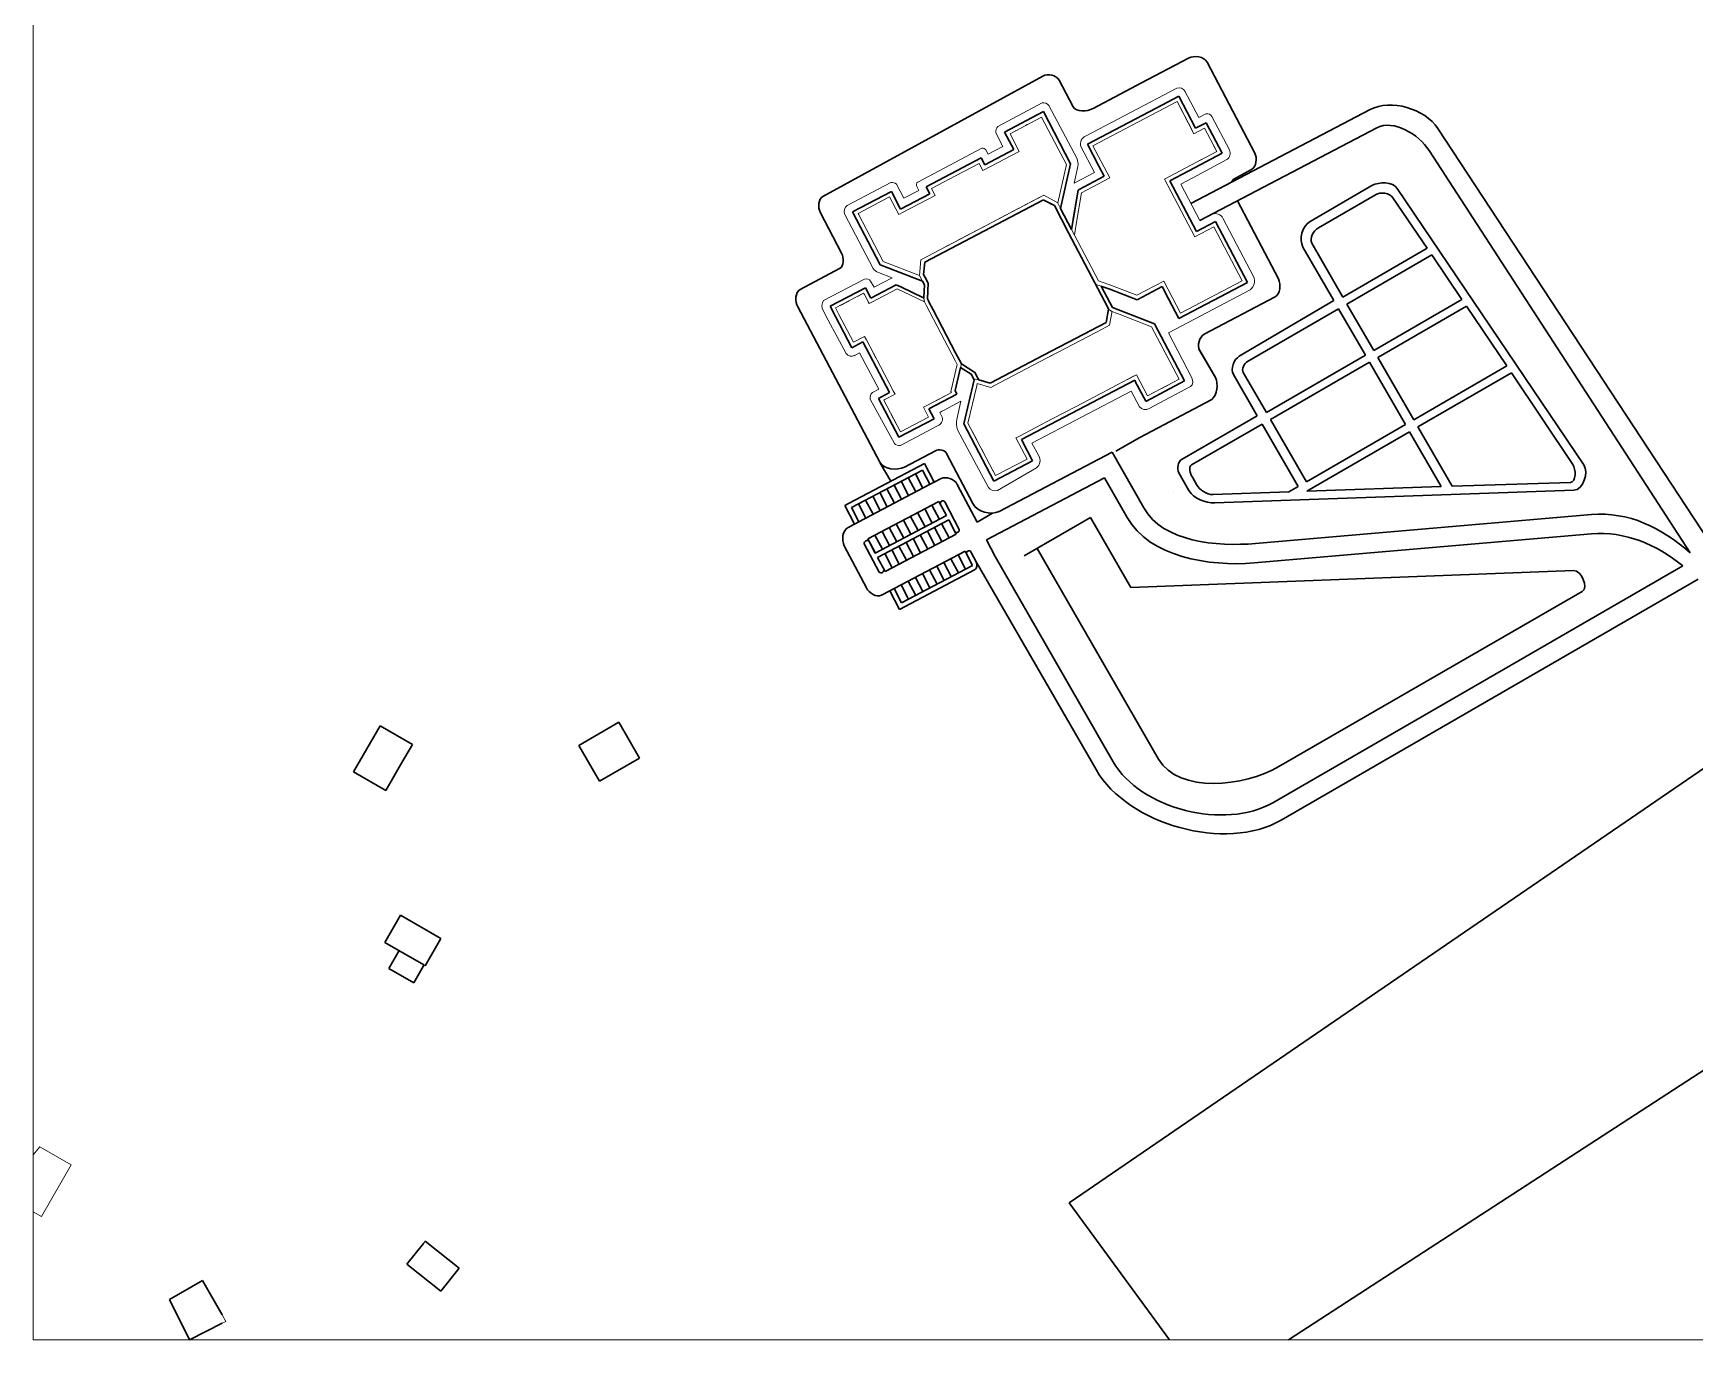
# Model space of a CAD drawing. Header units: millimetres. Extents: x -689206 to 4969298, y -1019800 to 703299.
# Drawn here: x 2692847 to 3209692, y -850652 to -444495 of the extents above; entities that cross this region are included whole.
import ezdxf

# ---------------------------------------------------------------- set-up
doc = ezdxf.new("R2010")
doc.units = ezdxf.units.MM
doc.linetypes.add('JIS_02_4.0', pattern=[5.5, 4, -1.5])
doc.linetypes.add('осеваяX2', pattern=[101.6, 63.5, -12.7, 12.7, -12.7])
for name, color, linetype, lineweight in [('несущие', 7, 'Continuous', 30), ('ПЕРЕГОРОДКИ', 252, 'Continuous', 9), ('РАЗМЕРЫ', 7, 'Continuous', 9), ('сваи', 7, 'JIS_02_4.0', 30), ('стены', 7, 'Continuous', 20)]:
    doc.layers.add(name, color=color, linetype=linetype, lineweight=lineweight)

msp = doc.modelspace()

# ---------------------------------------------------------------- linework, layer by layer
at = {"layer": 'несущие', "lineweight": 13}
for p, q in [((2968969.6, -514887.3), (3007223, -494823.7)), ((3000251.5, -498480.2), (3005974.9, -495478.3)), ((3005974.9, -495478.3), (3007223, -494823.7)), ((3007223, -494823.7), (3011576.2, -497206.4)), ((3018879.4, -494119.8), (3017388.7, -503210.4)), ((2988094.6, -504856.3), (2995532.9, -500955)), ((2996363, -500519.6), (2999421.3, -498915.6)), ((2980656.3, -508757.6), (2987275.4, -505286)), ((2976767.8, -510797), (2979826.2, -509193)), ((2951157.5, -525322.6), (2942419.4, -529905.6)), ((2970062.9, -528019.8), (2961594.1, -523943.5)), ((3017281.5, -560478.7), (3009832.3, -564385.6)), ((3009832.3, -564385.6), (2999667.2, -569717))]:
    msp.add_line(p, q, dxfattribs=at)
at = {"layer": 'несущие'}
for p, q in [((3017850.4, -493238.9), (3016325.6, -502537.7)), ((3017850.4, -493238.9), (3016365.3, -502295.3)), ((3018241.4, -493033.8), (3017850.4, -493238.9)), ((3007124.1, -496296.2), (2970236.8, -515643)), ((3007222.7, -496348), (3007124.1, -496296.2)), ((2961264.7, -522702.4), (2961257.9, -522699.2)), ((2962708.2, -523359.2), (2961264.7, -522702.4)), ((2969780.8, -526763.4), (2962708.2, -523359.2)), ((2969780.8, -526763.4), (2969910.1, -526825.6)), ((2969910.1, -526825.6), (2969916.7, -526662.5)), ((3000252.3, -570830.7), (3035473.1, -552357.9)), ((3000449, -571201), (3003691.6, -577383.2))]:
    msp.add_line(p, q, dxfattribs=at)
at = {"layer": 'несущие', "lineweight": 30}
for p, q in [((3007221.4, -496350.5), (3010511, -498074.1)), ((3027146.4, -529791.7), (3027371.1, -530220.2)), ((3027713.7, -528164.5), (3028529.7, -529718.9))]:
    msp.add_line(p, q, dxfattribs=at)
at = {"layer": 'несущие', "lineweight": 20}
for p, q in [((3034888.8, -551243.8), (3025522, -556146)), ((3003441.7, -571978.6), (3034414.7, -555733.7)), ((3024699.7, -556587.8), (3017281.4, -560478.6)), ((2998800.5, -570171.6), (2998538.3, -570309.1))]:
    msp.add_line(p, q, dxfattribs=at)
at = {"layer": 'ПЕРЕГОРОДКИ', "linetype": 'ByBlock', "lineweight": 30}
msp.add_line((3003691.6, -577383.2), (2991615.3, -583717), dxfattribs=at)
at = {"layer": 'ПЕРЕГОРОДКИ', "color": 0, "linetype": 'ByBlock', "lineweight": 30}
for p, q in [((3003696.2, -577419.4), (2991615.3, -583717)), ((3028515.7, -574674.4), (2993270, -593131.4))]:
    msp.add_line(p, q, dxfattribs=at)
at = {"layer": 'ПЕРЕГОРОДКИ', "linetype": 'ByBlock', "lineweight": 13}
msp.add_line((3001975.6, -576862.7), (2992145.1, -582018.6), dxfattribs=at)
at = {"layer": 'РАЗМЕРЫ', "lineweight": 5, "ltscale": 35}
for p, q in [((2692847.4, -334713.2), (2692847.4, -850652.4)), ((2996699.1, -475721.5), (2999574.9, -481204.6)), ((2988280.9, -487128.2), (2987135.2, -484943.7)), ((2959234.5, -495371.1), (2962110.3, -500854.3)), ((2962110.3, -500854.3), (2963224.4, -500269.9)), ((3012394.4, -498956.6), (3011436.3, -497129.8)), ((2969910.1, -526825.6), (2970062.9, -528019.8)), ((3048116.9, -536493.4), (3045946.1, -537632)), ((2947999.2, -540544.3), (2951471.2, -538723.3)), ((3036002.9, -550659.5), (3039440.2, -557213)), ((2969749.8, -560771.3), (2971347.9, -563818.3)), ((3071275.3, -603339.8), (3071275.9, -603341)), ((2814247.9, -734377), (2814381.8, -734145)), ((2814381.8, -734145), (2814783.6, -734377)), ((2694878.5, -790678.8), (2692847.4, -793215.6)), ((2704611.8, -796298.3), (2694878.5, -790678.8)), ((2695372.7, -812300.8), (2704611.8, -796298.3)), ((2692847.4, -810842.8), (2695372.7, -812300.8)), ((2814768.1, -820012.9), (2814236.2, -820683.7)), ((2752792.9, -844938.4), (2751592.2, -842858.8)), ((2751592.2, -845545.3), (2752792.9, -844938.4)), ((2692847.4, -850652.4), (3597096.5, -850652.4))]:
    msp.add_line(p, q, dxfattribs=at)
at = {"layer": 'РАЗМЕРЫ', "linetype": 'ByBlock', "lineweight": 9, "ltscale": 35}
for p, q in [((3005947.5, -469455.9), (3005945.2, -469451.4)), ((2998341.8, -474859.9), (2998344.1, -474864.3)), ((3001116.2, -473404.8), (3001118.5, -473409.2)), ((3003890.5, -471949.7), (3003892.8, -471954.1)), ((2992169.4, -485088.7), (2992169.4, -485088.8)), ((2992169.4, -485088.8), (2992169.4, -485088.7)), ((2994943.7, -483633.6), (2994943.7, -483633.7)), ((2994943.7, -483633.7), (2994943.7, -483633.6)), ((2958592.5, -517336.2), (2958592.2, -517336.8)), ((2961511.5, -518473.5), (2961511.3, -518474.1)), ((2964430.6, -519610.8), (2964430.4, -519611.4)), ((2967349.7, -520748.1), (2967349.4, -520748.7)), ((3025078.9, -523141), (3023356.9, -522566.6)), ((3026742.5, -535711.8), (3027594.5, -535265)), ((3044421.5, -540026.6), (3044390.1, -540043.1)), ((3047331.7, -545575.1), (3047300.2, -545591.6)), ((2986958.4, -552213.9), (2985380, -551912.9)), ((2992829.6, -552078), (2995604, -550622.9)), ((3036002.9, -550659.5), (3033228.6, -552114.6)), ((3034888.8, -551243.8), (3036002.9, -550659.5)), ((2990686.2, -554622.8), (2993413.9, -553192.2)), ((2991506.1, -554192.8), (2990686.2, -554622.8)), ((3022133.2, -557933.9), (3022131.1, -557930)), ((3025526.6, -556154.8), (3024700, -556588.4)), ((3024906.5, -556479.4), (3025526.6, -556154.8)), ((3024906.8, -556479.9), (3024906.5, -556479.4)), ((3024906.5, -556479.4), (3024906.8, -556479.9)), ((3028265.2, -556138.4), (3025490.8, -557593.5)), ((3030453.1, -553565.2), (3027678.8, -555020.3)), ((3033812.9, -553228.7), (3031038.5, -554683.8)), ((3038325.3, -557799.9), (3036870.2, -555025.6)), ((3043874.8, -554887.2), (3046649.1, -553432.1)), ((3044466.3, -556015), (3044464.2, -556010.9)), ((3013811.1, -562298.8), (3013809.1, -562294.8)), ((3016584.5, -560844.2), (3016584.5, -560844.2)), ((3016584.5, -560844.2), (3016584.5, -560844.2)), ((3019356.8, -559385.1), (3019358.8, -559389)), ((2983755.5, -568731.2), (2982527.2, -566389.3)), ((2986324.7, -570921.2), (2984869.6, -568146.9)), ((3002712.7, -568114.7), (3002714.7, -568118.6)), ((3005489.1, -566663.5), (3005487, -566659.6)), ((3011034.7, -563749.9), (3011036.8, -563753.8)), ((2989234.9, -576469.9), (2987779.8, -573695.6)), ((2999667.2, -569717), (2998800.9, -570172.4)), ((3001125, -572489.9), (3002580.1, -575264.3)), ((2989575.9, -579828.6), (2988120.8, -577054.2)), ((2992145.1, -582018.6), (2990690, -579244.2))]:
    msp.add_line(p, q, dxfattribs=at)
at = {"layer": 'РАЗМЕРЫ', "lineweight": 9, "ltscale": 150}
for p, q in [((3050648.9, -466818), (3050640.6, -466822.3)), ((3052104, -469592.3), (3052095.7, -469596.7)), ((3053553.3, -472369.7), (3053550.8, -472371)), ((3053902.7, -475750.6), (3057201.4, -474020.5)), ((3060111.6, -479569.2), (3061002, -481266.9)), ((3023331.8, -481145.4), (3023329.3, -481146.7)), ((3024786.9, -483919.7), (3024784.4, -483921.1)), ((3025125.5, -487279.7), (3025119.6, -487282.8)), ((3047714.6, -489656.5), (3046401.1, -490345.5)), ((3053676.6, -504217.2), (3054673.4, -506117.7)), ((3016177.1, -508878.4), (3016177.5, -508878.2)), ((3017632.2, -511652.8), (3017632.6, -511652.5)), ((3019087.3, -514427.1), (3019087.7, -514426.8)), ((3021657, -516616.8), (3021657.8, -516616.4)), ((3021997.7, -519975.7), (3021997.9, -519975.5)), ((3023112.1, -519391.2), (3023112.3, -519391.1)), ((3026679.8, -522325.2), (3026679.5, -522325.9)), ((3029618.5, -523407.1), (3029610.7, -523427.3)), ((3032539, -524540.8), (3032531.1, -524561.2)), ((3035459.4, -525674.5), (3035451.5, -525695))]:
    msp.add_line(p, q, dxfattribs=at)
at = {"layer": 'РАЗМЕРЫ', "lineweight": 30, "ltscale": 35}
for p, q in [((3052939.8, -497434.4), (3108680, -468199.5)), ((3055724.4, -502743.5), (3110748.8, -473884.1)), ((3251656.3, -659616.7), (3129762.9, -474075.9)), ((3208299.6, -606059.4), (3127049.5, -480900.5)), ((3109281, -491874.9), (3090042.2, -502982.4)), ((3110378.6, -494705.3), (3092616, -504960.5)), ((3126488.1, -511352.2), (3115815.1, -495611.3)), ((3175177.6, -578657.3), (3117159.3, -492796.8)), ((3087824.7, -510985.9), (3097399.1, -527569.3)), ((3090589.8, -509775.2), (3100247.2, -526502.3)), ((3100247.2, -526502.3), (3126488.1, -511352.2)), ((3101497.2, -528667.4), (3127894.8, -513426.8)), ((3137259.1, -527237.6), (3127894.8, -513426.8)), ((2930678.6, -529589.4), (2956151.8, -577829.7)), ((3097399.1, -527569.3), (3068009.6, -544904.2)), ((3098899.1, -530167.4), (3070546.8, -546536.7)), ((3098899.1, -530167.4), (3107220.5, -544580.4)), ((3101497.2, -528667.4), (3109818.6, -543080.4)), ((3109818.6, -543080.4), (3137259.1, -527237.6)), ((3111068.6, -545245.4), (3138665.7, -529312.2)), ((3151267.8, -547898.2), (3138665.7, -529312.2)), ((3060559.6, -551511.8), (3055694.4, -543085)), ((3076421.6, -562362.1), (3107220.5, -544580.4)), ((3077671.6, -564527.2), (3108470.5, -546745.4)), ((3108470.5, -546745.4), (3119669, -566141.8)), ((3111068.6, -545245.4), (3122267, -564641.8)), ((3066157.1, -550540.3), (3073592.2, -563418.3)), ((3069253.3, -549946.2), (3076421.6, -562362.1)), ((3151267.8, -547898.2), (3122267, -564641.8)), ((3152729.7, -550054.2), (3123566.1, -566891.8)), ((3171733.3, -578513.9), (3152729.7, -550054.2)), ((3037077, -570167.7), (3059441.3, -558395.3)), ((3073592.2, -563418.3), (3050201.9, -576922.7)), ((3075092.2, -566016.4), (3053178.7, -578668.2)), ((3075092.2, -566016.4), (3086290.7, -585412.8)), ((3077671.6, -564527.2), (3088870.1, -583923.5)), ((3119669, -566141.8), (3088870.1, -583923.5)), ((3120968, -568391.8), (3088983.3, -586858.2)), ((3120968, -568391.8), (3130782.3, -585390.6)), ((3123566.1, -566891.8), (3134177.6, -585271.4)), ((3037077, -570167.7), (3029640, -574461.5)), ((2970091.5, -578262), (2946642.6, -590607.1)), ((2956317.3, -578105.8), (2959597.3, -583786.9)), ((2963828, -579337.4), (2973479.2, -574275.5)), ((2973119.5, -584013.6), (2970091.5, -578262)), ((3028515.7, -574674.4), (3038310, -592061)), ((2947341.4, -591934.4), (2969463, -580288.1)), ((2949670.7, -596358.7), (2973633.4, -583743)), ((2965155.8, -588206.3), (2962826.5, -583782)), ((2965155.8, -588206.3), (2962826.5, -583782)), ((2967367.9, -587041.6), (2965038.6, -582617.3)), ((2969580.1, -585877), (2967250.8, -581452.7)), ((2969580.1, -585877), (2967250.8, -581452.7)), ((2971792.2, -584712.4), (2969463, -580288.1)), ((2973119.5, -584013.6), (2975106.5, -582967.5)), ((2989376.1, -602012.2), (3026132.2, -582661.2)), ((3026132.2, -582661.2), (3033113.9, -595061)), ((3049165.2, -581110.6), (3052343.7, -586615.9)), ((3053434.2, -582504.7), (3054726.4, -584742.9)), ((2956307.2, -592864.8), (2953977.9, -588440.5)), ((2958519.3, -591700.2), (2956190, -587275.9)), ((2960731.5, -590535.5), (2958402.2, -586111.2)), ((2960731.5, -590535.5), (2958402.2, -586111.2)), ((2962943.6, -589370.9), (2960614.3, -584946.6)), ((2980300.9, -584774.7), (2986444.6, -596444.1)), ((3059835.1, -587881.6), (3083450.7, -587052.4)), ((3060415.1, -590512), (3172113.8, -586590.2)), ((3086290.7, -585412.8), (3083450.7, -587052.4)), ((3088983.3, -586858.2), (3130782.3, -585390.6)), ((3134177.6, -585271.4), (3170991.6, -584111.1)), ((2945315.3, -591305.9), (2946642.6, -590607.1)), ((2948343.4, -597057.5), (2945315.3, -591305.9)), ((2949670.9, -596359.2), (2947341.4, -591934.4)), ((2949670.7, -596358.7), (2947341.4, -591934.4)), ((2951882.9, -595194.1), (2949553.6, -590769.8)), ((2954095, -594029.5), (2951765.7, -589605.2)), ((2952465.6, -601667.5), (2974587.4, -590021.5)), ((2952465.9, -601667.9), (2974587.4, -590021.5)), ((2970280, -597939.3), (2967950.7, -593515)), ((2970280, -597939.3), (2967950.7, -593515)), ((2972492.1, -596774.7), (2970162.8, -592350.4)), ((2974704.3, -595610), (2972375, -591185.7)), ((2976916.4, -594445.4), (2974587.1, -590021.1)), ((2980897.7, -598787.7), (2976377.3, -590201.5)), ((2986443.9, -596444.5), (2991284.4, -593649.9)), ((3073083.9, -603117.3), (3177525.6, -594150.1)), ((2946303.3, -598131.6), (2948343.4, -597057.5)), ((2949670.7, -596358.7), (2948343.4, -597057.5)), ((2954794.9, -606091.8), (2976916.4, -594445.4)), ((2955493.7, -607419.1), (2977615.2, -595772.7)), ((2955493.7, -607419.1), (2977615.2, -595772.7)), ((2959219.2, -603762.5), (2956889.9, -599338.2)), ((2961431.3, -602597.9), (2959102.1, -598173.6)), ((2963643.5, -601433.2), (2961314.2, -597008.9)), ((2965855.6, -600268.6), (2963526.4, -595844.3)), ((2965855.6, -600268.6), (2963526.4, -595844.3)), ((2968067.8, -599103.9), (2965738.5, -594679.6)), ((2973308, -603690.9), (2970978.7, -599266.6)), ((2973308, -603690.9), (2970978.7, -599266.6)), ((2975520.2, -602526.3), (2973190.9, -598102)), ((2977732.3, -601361.6), (2975403, -596937.3)), ((2977732.3, -601361.6), (2975403, -596937.3)), ((2979944.5, -600197), (2977615.2, -595772.7)), ((3021687.2, -595063.1), (3001085.6, -606957.4)), ((3034228.5, -616785.3), (3021687.2, -595063.1)), ((2952034.3, -616947.6), (2945121.8, -603817.8)), ((2956000.4, -612055.8), (2951358.4, -603238.6)), ((2952465.8, -601667.9), (2952465.6, -601667.5)), ((2954795.1, -606092.2), (2952465.6, -601667.5)), ((2954794.9, -606091.8), (2952465.6, -601667.5)), ((2952465.6, -601667.5), (2953929.9, -604448.8)), ((2957007, -604927.1), (2954677.8, -600502.8)), ((2957822.9, -611843.4), (2979944.5, -600197)), ((2964459.4, -608349.5), (2962130.1, -603925.2)), ((2966671.5, -607184.8), (2964342.3, -602760.5)), ((2968883.7, -606020.2), (2966554.4, -601595.9)), ((2968883.7, -606020.2), (2966554.4, -601595.9)), ((2971095.8, -604855.6), (2968766.6, -600431.2)), ((2989376.1, -602012.2), (2992099.6, -607185.4)), ((3005108.5, -604634.8), (3042929.6, -670142.8)), ((3072596.3, -609159.2), (3177525.6, -600150.1)), ((2957822.9, -611843.4), (2955493.7, -607419.1)), ((2955493.7, -607419.1), (2957822.9, -611843.4)), ((2960035.1, -610678.7), (2957705.8, -606254.4)), ((2962247.2, -609514.1), (2959918, -605089.8)), ((2960618.1, -617152.5), (2982739.6, -605506.2)), ((2960618.1, -617152.5), (2982739.6, -605506.2)), ((2978432.4, -613424.4), (2976103.1, -609000.1)), ((2978432.4, -613424.4), (2976103.1, -609000.1)), ((2980644.6, -612259.7), (2978315.3, -607835.4)), ((2982856.7, -611095.1), (2980527.4, -606670.8)), ((2982856.7, -611095.1), (2980527.4, -606670.8)), ((2985068.9, -609930.5), (2982739.6, -605506.2)), ((2986172.8, -608807.3), (2984629.6, -605876.2)), ((2986172.8, -608807.3), (3023477.1, -673420.4)), ((2992099.6, -607185.4), (3028758.7, -670944.4)), ((2985659.8, -611314.5), (2962318.8, -623602.9)), ((2962947.3, -621576.8), (2985068.9, -609930.5)), ((2967371.7, -619247.6), (2965042.4, -614823.3)), ((2969583.8, -618082.9), (2967254.5, -613658.6)), ((2971796, -616918.3), (2969466.7, -612494)), ((2974008.1, -615753.7), (2971678.8, -611329.3)), ((2974008.1, -615753.7), (2971678.8, -611329.3)), ((2976220.3, -614589), (2973891, -610164.7)), ((3172001.3, -611484.2), (3034228.5, -616785.3)), ((3078421.8, -683694.7), (3205935.4, -610074.6)), ((3081079.4, -689088.5), (3210697, -614253.7)), ((2959290.8, -617851.3), (2956732.6, -619198.2)), ((2960618.1, -617152.5), (2959290.8, -617851.3)), ((2959290.8, -617851.3), (2962318.8, -623602.9)), ((2962947.6, -621577.3), (2960618.1, -617152.5)), ((2962947.3, -621576.8), (2960618.1, -617152.5)), ((2965159.5, -620412.2), (2962830.2, -615987.9)), ((3080349.5, -672482.4), (3174685.7, -618017.3)), ((2792510.2, -674059.1), (2800767.6, -659756.9)), ((2800767.6, -659756.9), (2810812.5, -665556.4)), ((2875048, -658665.9), (2862535, -665890.3)), ((2881413.2, -669857.6), (2875048, -658665.9)), ((2810812.5, -665556.4), (2807130.2, -671934.2)), ((2862535, -665890.3), (2868972.4, -677040.3)), ((2868972.4, -677040.3), (2881413.2, -669857.6)), ((2802555.1, -679858.6), (2792510.2, -674059.1)), ((2807130.2, -671934.2), (2802555.1, -679858.6)), ((3015125.2, -808046.9), (3213000.2, -672675.4)), ((2802246, -727138.4), (2807115.2, -718704.7)), ((2807115.2, -718704.7), (2819652.8, -725943.3)), ((2814381.8, -734145), (2802246, -727138.4)), ((2819652.8, -725943.3), (2814783.6, -734377)), ((2806638.5, -729674.4), (2803452.5, -735192.8)), ((2803452.5, -735192.8), (2811195.8, -739663.4)), ((2811195.8, -739663.4), (2814247.9, -734377)), ((3257452.8, -737652.6), (3083315.6, -850652.4)), ((3015125.2, -808046.9), (3046334.1, -850652.4)), ((2814236.2, -820683.7), (2809064.7, -827205.2)), ((2825300.3, -828364.8), (2814768.1, -820012.9)), ((2809064.7, -827205.2), (2819596.9, -835557.1)), ((2819596.9, -835557.1), (2825300.3, -828364.8)), ((2745468.8, -832252.6), (2735188.1, -838188.2)), ((2751592.2, -842858.8), (2745468.8, -832252.6)), ((2735188.1, -838188.2), (2741488.4, -850652.4)), ((2741488.4, -850652.4), (2751592.2, -845545.3))]:
    msp.add_line(p, q, dxfattribs=at)
at = {"layer": 'РАЗМЕРЫ', "linetype": 'ByBlock', "lineweight": 20}
for p, q in [((2949404, -500527), (2959234.5, -495371.1)), ((3016846.9, -506514), (3016730.5, -507223.8)), ((3024253, -521480), (3024197.8, -521461.2)), ((3028331.8, -531426.2), (3028407.3, -531033.4)), ((2974354.9, -533489.8), (2977792.2, -540043.4))]:
    msp.add_line(p, q, dxfattribs=at)
at = {"layer": 'РАЗМЕРЫ', "linetype": 'ByBlock', "lineweight": 20, "ltscale": 35}
msp.add_line((2973404.3, -494930.7), (2972258.6, -492746.2), dxfattribs=at)
at = {"layer": 'РАЗМЕРЫ', "linetype": 'ByBlock', "lineweight": 30}
for p, q in [((3014927, -506493.8), (3010510.9, -498074)), ((3015836.6, -505519.5), (3012394.4, -498956.6)), ((3016325.6, -502537.7), (3015836.6, -505519.5)), ((3027713.7, -528164.5), (3025078.9, -523141)), ((3025570.5, -523305), (3025078.9, -523141)), ((3027765.9, -524037.3), (3025570.5, -523305)), ((2972749.5, -530433.5), (2971566.2, -528177.4)), ((2979774.3, -543822.6), (2972749.5, -530433.5)), ((3026572, -534380.7), (3027371.1, -530220.2)), ((3019604, -538035.3), (3026572, -534380.7)), ((3007152.2, -544566.1), (3019604, -538035.3)), ((2981588.4, -547286.1), (2979774.3, -543822.6)), ((2990559.3, -553268.8), (3007152.2, -544566.1)), ((2986958.4, -552213.9), (2990559.3, -553268.8))]:
    msp.add_line(p, q, dxfattribs=at)
at = {"layer": 'РАЗМЕРЫ', "linetype": 'ByBlock', "lineweight": 5, "ltscale": 35}
for p, q in [((3012858.6, -499841.5), (3012858.5, -499841.5)), ((3014313.7, -502615.8), (3012858.6, -499841.5)), ((3014927, -506493.8), (3015621.7, -507818.3)), ((3015621.7, -507818.3), (3014927, -506493.8)), ((3014927, -506493.8), (3015621.7, -507818.3)), ((2971458.4, -513582), (2971458.4, -513581.9)), ((2974232.7, -512126.9), (2974232.7, -512126.8)), ((2974232.7, -512126.9), (2974232.7, -512126.8)), ((2968514.9, -519853), (2969467.2, -521573.1)), ((3027371.1, -530220.2), (3028407.3, -531033.4)), ((3042935.1, -537269), (3044421.5, -540026.6)), ((3043276, -540627.5), (3044731.1, -543401.8))]:
    msp.add_line(p, q, dxfattribs=at)
at = {"layer": 'РАЗМЕРЫ', "lineweight": 20, "ltscale": 150}
msp.add_line((3015836.6, -505519.5), (3016730.5, -507223.8), dxfattribs=at)
at = {"layer": 'РАЗМЕРЫ', "linetype": 'ByBlock', "lineweight": 13}
for p, q in [((3017388.7, -503210.4), (3016846.9, -506514)), ((3024197.8, -521461.2), (3016730.5, -507223.8)), ((3027460.8, -522598.3), (3024253, -521480)), ((2970603.7, -529050.7), (2979746.7, -546483.2)), ((3027594.5, -535265), (3028331.8, -531426.2)), ((3030078.2, -531646.6), (3028407.3, -531033.4)), ((3009086.1, -544972.3), (3023553.1, -537384.6)), ((3023553.1, -537384.6), (3026742.5, -535711.8)), ((3010060, -544461.5), (2993413.9, -553192.2)), ((2986517.7, -553371.3), (2990686.2, -554622.8))]:
    msp.add_line(p, q, dxfattribs=at)
at = {"layer": 'РАЗМЕРЫ', "linetype": 'ByBlock', "lineweight": 13, "ltscale": 35}
for p, q in [((2948913, -525079.3), (2946138.6, -526534.4)), ((2951157.5, -525322.6), (2949497.3, -526193.4)), ((2951386.7, -525759.6), (2951157.5, -525322.6)), ((2952841.8, -528533.9), (2951386.7, -525759.6)), ((2962139, -523085.2), (2962133.1, -523097.5)), ((2946723, -527648.5), (2943948.6, -529103.6)), ((2953955.9, -527949.6), (2952841.8, -528533.9)), ((2970603.7, -529050.7), (2970062.9, -528019.8)), ((2971717.8, -528466.4), (2972001.6, -529007.5)), ((2973585.6, -532027), (2973586.1, -532026.8)), ((2973585.6, -532027), (2973586.1, -532026.8)), ((2975041.1, -534801.2), (2975041.2, -534801.1)), ((2975041.1, -534801.2), (2975041.2, -534801.1)), ((2950941.4, -540421.7), (2952396.5, -543196.1)), ((2952055.5, -539837.4), (2951471.2, -538723.3)), ((2953510.6, -542611.7), (2954965.7, -545386.1)), ((2979746.7, -546483.2), (2980271.8, -547484.4)), ((2980860.8, -545898.9), (2980861.6, -545898.5)), ((2981320.9, -548406.1), (2981588.4, -547286.1)), ((2960938, -556710.2), (2957721.7, -558397.1)), ((2960327.8, -555609.7), (2960938, -556710.2)), ((2973638.3, -558731.9), (2976412.6, -557276.8)), ((2978268, -555875.3), (2978372, -555439.8)), ((2978444.2, -556211.2), (2978268, -555875.3)), ((2957196.9, -560789.3), (2958652, -563563.7)), ((2957721.7, -558397.1), (2957440.2, -558544.8)), ((2957440.2, -558544.8), (2958311, -560205)), ((2959766.1, -562979.3), (2961221.2, -565753.7)), ((2970863.9, -560187), (2969749.8, -560771.3)), ((2971448.3, -561301.1), (2974222.6, -559846)), ((2974820.6, -562353), (2975472.6, -562011)), ((2962080.1, -570099.8), (2964854.4, -568644.7))]:
    msp.add_line(p, q, dxfattribs=at)
at = {"layer": 'РАЗМЕРЫ', "lineweight": 13}
msp.add_line((3027460.8, -522598.3), (3027670.8, -522671.8), dxfattribs=at)
at = {"layer": 'РАЗМЕРЫ', "lineweight": 30}
for p in [(3027765.9, -524037.3), (3043989.2, -523245.4)]:
    msp.add_line(p, (3036221, -527319.7), dxfattribs=at)
at = {"layer": 'РАЗМЕРЫ', "lineweight": 20, "ltscale": 35}
for p, q in [((2980120, -564567.1), (2981436.4, -558883.1)), ((3005678.6, -575853.1), (3003441.7, -571978.6)), ((3004946.2, -579584.4), (2992807.6, -586592.6))]:
    msp.add_line(p, q, dxfattribs=at)
at = {"layer": 'РАЗМЕРЫ', "lineweight": 5, "ltscale": 35}
for centre, radius, start, end in [((3049202.2, -463677.3), 2230, 29.666513, 105.208614), ((3007091.5, -468262.4), 2137.6, 38.606359, 101.556442), ((3058051.1, -471025.5), 1530.3, 23.883005, 106.311784), ((2994458, -475048), 2209.8, 133.99944, 189.863357), ((2988204.7, -481414.6), 1173.4, 32.241153, 101.585098), ((3021334.1, -478886.6), 2705.2, 115.108543, 196.459179), ((3012515.5, -485303.4), 5322.3, 352.875422, 22.290556), ((3062715.2, -481747.4), 2468.4, 304.292342, 24.089159), ((2960048.8, -492687.2), 1802.6, 44.59278, 104.126371), ((2968574.5, -491591.4), 1032.2, 125.673249, 208.981462), ((2947368.2, -499882.9), 2254.7, 125.2569, 205.00255), ((3060538.9, -503219.1), 2672.5, 26.565888, 111.595362), ((2951918.1, -522690.8), 1819.5, 38.770467, 105.49412), ((2956897.1, -515738), 3345.6, 213.77009, 249.872757), ((3069508.6, -521552.6), 3244.5, 305.05176, 26.632906), ((2940956.3, -529236.4), 2777.6, 144.270857, 210.930939), ((2947348.5, -542943.2), 1988.1, 213.080887, 302.586017), ((2955199, -557751.5), 2059, 129.872736, 193.590593), ((2973388, -564362.5), 2275.9, 288.369361, 13.049331), ((2986862.6, -565597.6), 6820.8, 171.309934, 198.382246), ((2962191.4, -570845.4), 1856.6, 217.660923, 282.283501), ((3003044.9, -577273.7), 2992.4, 309.446816, 28.34211), ((2992001.4, -584173.6), 2549.9, 216.830268, 288.432945), ((3009391.7, -520613.6), 76568.1, 299.999997, 300.000001)]:
    msp.add_arc(centre, radius, start, end, dxfattribs=at)
at = {"layer": 'РАЗМЕРЫ', "lineweight": 30, "ltscale": 35}
for centre, radius, start, end in [((2975749.1, -590618.2), 753.8, 33.556225, 201.974935), ((2980138.1, -598954.9), 777.8, 223.119228, 12.411933), ((2952254.7, -603104), 906.4, 46.986543, 188.543534), ((2952254.7, -603104), 906.4, 8.543534, 8.544618), ((2983911.3, -606124.7), 760, 19.083876, 217.690574), ((2956547.6, -611258.1), 967.4, 235.550994, 359.981275), ((2956547.6, -611258.1), 967.4, 55.549885, 55.550948)]:
    msp.add_arc(centre, radius, start, end, dxfattribs=at)
at = {"layer": 'РАЗМЕРЫ', "lineweight": 30}
for points in [[(3052184.8, -452262.6), (3053931.6, -451339.5), (3057073, -451706.4), (3057990.7, -453456.1)], [(3011990.4, -459090.9), (3011179.6, -457545.1), (3008450, -456948.8), (3006918.6, -457786.6)], [(3129762.9, -474075.9), (3125790.5, -467956.7), (3115140.8, -464810.9), (3108680, -468199.5)], [(3016306.6, -467320.3), (3017270.2, -469157.6), (3020667.5, -468850.8), (3022504.9, -467887.2)], [(3110748.8, -473884.1), (3115987.5, -471136.4), (3123828.5, -475938.7), (3127049.5, -480900.5)], [(3072825.5, -481740.7), (3073629.7, -483273.9), (3073338.6, -486005.9), (3071819.4, -486836.4)], [(3066356, -489823), (3065990.9, -490022.6), (3065759.5, -490363.9), (3065631.6, -490777.7)], [(3117159.3, -492796.8), (3115679, -490606.1), (3111570.8, -490552.8), (3109281, -491874.9)], [(2938498.5, -495222.7), (2937039.9, -496020.7), (2936850.2, -498660.7), (2937622.4, -500133.2)], [(3110378.6, -494705.3), (3111969.6, -493786.7), (3114784.1, -494090.7), (3115815.1, -495611.3)], [(3090042.2, -502982.4), (3087644.7, -504366.6), (3086440.5, -508588.4), (3087824.7, -510985.9)], [(3092616, -504960.5), (3091108.1, -505831.1), (3089719.2, -508267.2), (3090589.8, -509775.2)], [(2944321.1, -512905.1), (2945063.9, -514321.3), (2945111.2, -516918.9), (2943695, -517661.7)], [(3080157.3, -520888.7), (3081037.9, -522567.7), (3080801.2, -525601), (3079122.1, -526481.6)], [(2931404, -524108.1), (2929771.8, -524964.1), (2929818, -527959.6), (2930678.6, -529589.4)], [(3057097.6, -538033.1), (3055549.9, -538844.9), (3054820.6, -541571.4), (3055694.4, -543085)], [(3068009.6, -544904.2), (3066306.2, -545908.9), (3065168.3, -548827.7), (3066157.1, -550540.3)], [(3069253.3, -549946.2), (3068645.5, -548893.5), (3069494.1, -547144.4), (3070546.8, -546536.7)], [(3060559.6, -551511.8), (3061605.2, -553505.4), (3061144, -556868.7), (3059441.3, -558395.3)], [(2956151.8, -577829.7), (2957368.9, -580135.8), (2961518.7, -580548.6), (2963828, -579337.4)], [(2973479.2, -574275.5), (2974532.4, -573723.1), (2976395.3, -574058.7), (2976947.7, -575111.9)], [(3050201.9, -576922.7), (3048956.5, -577641.8), (3048446.2, -579865.2), (3049165.2, -581110.6)], [(3053178.7, -578668.2), (3052068.7, -579309), (3052793.4, -581394.7), (3053434.2, -582504.7)], [(3171733.3, -578513.9), (3172778.4, -580079.1), (3172872.7, -584051.8), (3170991.6, -584111.1)], [(3175177.6, -578657.3), (3176764.7, -581006), (3174946.7, -586490.7), (3172113.8, -586590.2)], [(2975106.5, -582967.5), (2976728.7, -582113.5), (2979446.9, -583152.5), (2980300.9, -584774.7)], [(3052343.7, -586615.9), (3053837.5, -589203.2), (3057429.5, -590616.8), (3060415.1, -590512)], [(3054726.4, -584742.9), (3055725.7, -586473.7), (3057837.7, -587951.7), (3059835.1, -587881.6)], [(2985118.6, -590690.9), (2986436, -593202.7), (2990756.9, -594446.3), (2993270, -593131.4)], [(3038310, -592061), (3044279.8, -602658.3), (3060965.4, -604157.8), (3073083.9, -603117.3)], [(3177525.6, -594150.1), (3189127.7, -593153.9), (3199248.8, -598119.2), (3208299.6, -606059.4)], [(2945121.8, -603817.8), (2944219.9, -602104.8), (2944590.3, -599033.4), (2946303.3, -598131.6)], [(3033113.9, -595061), (3039970.2, -607238.1), (3058672.9, -610354.6), (3072596.3, -609159.2)], [(3177525.6, -600150.1), (3188127.8, -599239.8), (3197493.3, -603307.6), (3205935.4, -610074.6)], [(2985659.8, -611314.5), (2986414.7, -610917.1), (2986570.1, -609562.1), (2986172.8, -608807.3)], [(3172001.3, -611484.2), (3174353.9, -611393.7), (3176724.7, -616840.1), (3174685.7, -618017.3)], [(2952034.3, -616947.6), (2952843.2, -618484.2), (2955196, -620007.1), (2956732.6, -619198.2)], [(3028758.7, -670944.4), (3037277.8, -685761.1), (3063620.3, -692240.3), (3078421.8, -683694.7)], [(3042929.6, -670142.8), (3049178.4, -680966.1), (3069526.2, -678731.2), (3080349.5, -672482.4)], [(3081079.4, -689088.5), (3063846.9, -699037.7), (3033426.3, -690652.9), (3023477.1, -673420.4)]]:
    msp.add_open_spline(points, degree=3, dxfattribs=at)
at = {"layer": 'РАЗМЕРЫ', "lineweight": 5}
for points in [[(3052863.6, -554316), (3053674.5, -553884), (3053693.3, -552403), (3053266.5, -551589.3)], [(3037001, -560647.2), (3037473.7, -561545.2), (3039104.7, -561647.1), (3040000.4, -561169.8)]]:
    msp.add_open_spline(points, degree=3, dxfattribs=at)
at = {"layer": 'сваи', "linetype": 'ByBlock', "lineweight": 20, "ltscale": 35}
msp.add_line((3022720.5, -537821.3), (3022506.4, -537933.6), dxfattribs=at)
at = {"layer": 'стены', "lineweight": 30}
for p, q in [((3052184.8, -452262.6), (3037631.3, -459953.6)), ((3057990.7, -453456.1), (3072825.5, -481740.7)), ((2938498.5, -495222.7), (3006918.6, -457786.6)), ((3016306.6, -467320.3), (3011990.4, -459090.9)), ((3037631.3, -459953.6), (3022504.9, -467887.2)), ((3049185.5, -464048), (3042131.3, -467747.8)), ((3049185.5, -464048), (3054432.5, -474052.1)), ((3007061.6, -468871.5), (2994985.5, -475205.3)), ((3015553.1, -485058.8), (3007061.6, -468871.5)), ((3042131.3, -467747.8), (3020760.1, -478956.7)), ((2994985.5, -475205.3), (2997859, -480684.1)), ((3054432.5, -474052.1), (3057731.2, -472322)), ((3057731.2, -472322), (3062700.5, -481796.7)), ((3020760.1, -478956.7), (3024227.9, -485568.6)), ((2970560.1, -492216.4), (2987664.9, -483245.2)), ((2987664.9, -483245.2), (2987575.2, -483292.3)), ((2988810.7, -485429.8), (2987664.9, -483245.2)), ((2997859, -480684.1), (2988810.7, -485429.8)), ((3015553.1, -485058.8), (3012394.4, -498956.6)), ((3024227.9, -485568.6), (3026007.3, -488960.7)), ((3052347.6, -487226.6), (3062700.5, -481796.7)), ((3018241.4, -493033.8), (3026007.3, -488960.7)), ((3046401.1, -490345.5), (3052347.6, -487226.6)), ((3046401.1, -490345.5), (3054673.4, -506117.7)), ((3066356, -489823), (3071819.4, -486836.4)), ((2947707.9, -500001.7), (2959784.1, -493667.9)), ((2959784.1, -493667.9), (2962657.6, -499146.7)), ((2962657.6, -499146.7), (2971705.9, -494401)), ((2970560.1, -492216.4), (2971705.9, -494401)), ((2944321.1, -512905.1), (2937622.4, -500133.2)), ((2956339.1, -516458.3), (2947707.9, -500001.7)), ((3010511, -498074.1), (3009207.6, -497389.4)), ((3012394.4, -498956.6), (3013041.5, -500190.3)), ((3067422.4, -496608.1), (3080157.3, -520888.7)), ((3014927, -506493.8), (3027148.7, -529796.1)), ((3054673.4, -506117.7), (3060619.9, -502998.9)), ((3060619.9, -502998.9), (3070568.8, -521967.7)), ((2956339.1, -516458.3), (2969467.2, -521573.1)), ((2969773.8, -519449.2), (2970236.8, -515643)), ((2931404, -524108.1), (2943695, -517661.7)), ((2969467.2, -521573.1), (2970076.1, -522734.1)), ((2970273.6, -520402.1), (2969773.8, -519449.2)), ((2971190.2, -522149.8), (2970273.6, -520402.1)), ((3070568.8, -521967.7), (3049197.9, -533176.4)), ((2940721, -529375.9), (2951687.3, -523624.2)), ((2951687.3, -523624.2), (2953371.6, -526835.5)), ((2961257.9, -522699.2), (2953371.6, -526835.5)), ((2970076.1, -522734.1), (2969916.7, -526662.5)), ((2970990.2, -527079.2), (2971190.2, -522149.8)), ((2971282.4, -527636.3), (2970990.2, -527079.2)), ((3036221, -527319.7), (3043989.2, -523245.4)), ((3045997.5, -527074.4), (3043989.2, -523245.4)), ((3049197.9, -533176.4), (3045997.5, -527074.4)), ((3079122.1, -526481.6), (3057097.6, -538033.1)), ((2940721, -529375.9), (2942370, -532519.9)), ((2971282.4, -527636.3), (2971566.2, -528177.4)), ((3041654.7, -534827.7), (3028529.7, -529718.9)), ((2942370, -532519.9), (2947469.5, -542242.7)), ((3050969.1, -552586.9), (3041654.7, -534827.7)), ((2950941.4, -540421.7), (2947469.5, -542242.7)), ((2959213.7, -556194), (2950941.4, -540421.7)), ((2981296.2, -546729), (2980860.8, -545898.9)), ((2981296.2, -546729), (2981588.4, -547286.1)), ((2981588.4, -547286.1), (2985757.4, -549924)), ((3060559.6, -551511.8), (3055475.6, -542706.1)), ((2981320.9, -548406.1), (2979602, -555604)), ((2981320.9, -548406.1), (2979610.4, -555568.7)), ((2984643.3, -550508.3), (2981320.9, -548406.1)), ((2982300.9, -565957.9), (2985559.9, -552256)), ((2985559.9, -552256), (2984643.3, -550508.3)), ((2985757.4, -549924), (2986674, -551671.6)), ((2986674, -551671.6), (2986958.4, -552213.9)), ((3035473.1, -552357.9), (3035676.7, -552746.1)), ((3035667.6, -552750.9), (3038910.4, -558911.5)), ((3050969.1, -552586.9), (3038919.8, -558929.3)), ((2955741.8, -558015), (2959213.7, -556194)), ((2962080.1, -570099.8), (2955741.8, -558015)), ((2957048.7, -557444), (2957001.6, -557354.2)), ((2980186.4, -556718.1), (2971448.3, -561301.1)), ((2979602, -555604), (2980186.4, -556718.1)), ((2973046.4, -564348.1), (2971448.3, -561301.1)), ((2962080.1, -570099.8), (2973046.4, -564348.1)), ((2982300.9, -565957.9), (2991615.3, -583717)), ((3000253.6, -570830), (3000449, -571201)), ((2976947.7, -575111.9), (2985118.6, -590690.9)), ((2986200.3, -595980.1), (2986443.9, -596444.5))]:
    msp.add_line(p, q, dxfattribs=at)
at = {"layer": 'стены', "lineweight": 20}
for p, q in [((3048617.2, -461525.4), (3020186.2, -476437)), ((3051105.2, -462508.6), (3055468.4, -470685.9)), ((3006663.2, -466168.1), (2992923, -473458.4)), ((3017440, -483284.6), (3008761.9, -466928.6)), ((3022458.5, -479486.5), (3048655.7, -465746.5)), ((3053318.4, -474636.4), (3048655.7, -465746.5)), ((3055468.4, -470685.9), (3057621.3, -469556.7)), ((2992280.9, -475426.6), (2994501.1, -479659.8)), ((3053255.6, -471846.5), (3053271.4, -471838.2)), ((3059450.4, -470405.9), (3064968.7, -480739.9)), ((2967972.6, -490752.9), (2987969, -480265.1)), ((2994501.1, -479659.8), (2989877.1, -482085)), ((3018739.8, -479653.1), (3022977.9, -487733.7)), ((2979707.8, -488839.2), (2987135.2, -484943.7)), ((2989877.1, -482085), (2989197.1, -480788.6)), ((3053597.6, -489391.7), (3064106, -483786.8)), ((2946066.7, -498041.8), (2959608.9, -490939.1)), ((2972258.6, -492746.2), (2979707.8, -488839.2)), ((3017796.7, -485963.5), (3016622.6, -491129.3)), ((3016622.6, -491129.3), (3022982, -487741.4)), ((3022977.9, -487733.7), (3022982, -487741.4)), ((3048566.2, -489095.5), (3048613.3, -489185.2)), ((3049773.5, -491397.4), (3053597.6, -489391.7)), ((2961332.5, -491421.7), (2963700.2, -495814.3)), ((2963700.2, -495814.3), (2968346.2, -493377.6)), ((2967671.6, -492091.5), (2968346.2, -493377.6)), ((3049773.5, -491397.4), (3055724.4, -502743.5)), ((2954116, -517597.6), (2945324.8, -500835.9)), ((3055724.4, -502743.5), (3059555.3, -500734.3)), ((3062929.2, -502023.9), (3072408.9, -520098.2)), ((2938701.5, -527614.4), (2951432, -520937.4)), ((2953336.6, -521551.4), (2954388.4, -523481.5)), ((2960007.9, -520534.2), (2954388.4, -523481.5)), ((2955745.9, -518879.2), (2960001.8, -520537.4)), ((3049727.6, -531478), (3068870.3, -521437.9)), ((3071372, -524208.7), (3048116.9, -536493.4)), ((2938573.7, -530664.1), (2940156, -533681.1)), ((2940156, -533681.1), (2945682.7, -544028.3)), ((3053266.5, -551589.3), (3045946.1, -537632)), ((2949899.2, -543812.6), (2948174.3, -544751.6)), ((2955841.4, -555142.1), (2949899.2, -543812.6)), ((2953879.1, -556171.3), (2955841.4, -555142.1)), ((2986337.7, -554128), (2986517.7, -553371.3)), ((3034414.7, -555733.7), (3037001, -560647.2)), ((3052863.6, -554316), (3040000.4, -561169.8)), ((2960721.7, -571979.8), (2953197.7, -558235.3)), ((2981436.4, -558883.1), (2974820.6, -562353)), ((2975605.1, -563848.7), (2974820.6, -562353)), ((2962586.4, -572659.5), (2974105.2, -566522.5)), ((2980389.8, -567748.6), (2989960.4, -585702.1)), ((2983585.6, -565698.8), (2992145.1, -582018.6))]:
    msp.add_line(p, q, dxfattribs=at)
at = {"layer": 'стены', "lineweight": 13}
for p, q in [((3022458.5, -479486.5), (3048655.7, -465746.5)), ((3053902.7, -475750.6), (3048655.7, -465746.5)), ((2996699.1, -475721.5), (3006529.6, -470565.6)), ((3006531.9, -470570), (3005824.1, -470941.2)), ((3006531.9, -470570), (3011696.9, -480417.8)), ((3057201.4, -474020.5), (3061002, -481266.9)), ((3011696.9, -480417.8), (3014274.8, -485332.9)), ((3022458.5, -479486.5), (3027705.5, -489490.6)), ((2999574.9, -481204.6), (2988280.9, -487128.2)), ((3014274.8, -485332.9), (3011576.2, -497206.4)), ((3044702.7, -489815.7), (3056280.7, -483743.2)), ((3055737.3, -484028.2), (3061002, -481266.9)), ((3027705.5, -489490.6), (3018879.4, -494119.8)), ((3054143.7, -507816.2), (3044702.7, -489815.7)), ((2963224.4, -500269.9), (2973404.3, -494930.7)), ((2957235.3, -515458.4), (2949404, -500527)), ((3054143.7, -507816.2), (3060090.1, -504697.3)), ((3068870.3, -521437.9), (3060090.1, -504697.3)), ((2957235.3, -515458.4), (2968514.9, -519853)), ((2968514.9, -519853), (2968969.6, -514887.3)), ((3044518.7, -521547), (3036117.2, -525953.5)), ((3049729.7, -531482.5), (3044518.7, -521547)), ((2953955.9, -527949.6), (2961594.1, -523943.5)), ((3027670.8, -522671.8), (3027699.4, -522685.3)), ((3027699.4, -522685.3), (3036117.2, -525953.5)), ((2942419.4, -529905.6), (2943484.1, -531935.6)), ((2943484.1, -531935.6), (2947999.2, -540544.3)), ((3040742.8, -535797.7), (3030078.2, -531646.6)), ((3049270.6, -552057.1), (3040742.8, -535797.7)), ((2952055.5, -539837.4), (2956409.4, -548138.6)), ((2980271.8, -547484.4), (2978372, -555439.8)), ((2960327.8, -555609.7), (2956409.4, -548138.6)), ((3049270.6, -552057.1), (3039440.2, -557213)), ((2970863.9, -560187), (2978444.2, -556211.2)), ((2983585.6, -565698.8), (2986337.7, -554128)), ((2962609.9, -568401.3), (2957440.2, -558544.8)), ((2971347.9, -563818.3), (2962609.9, -568401.3)), ((2998538.3, -570309.1), (3001975.6, -576862.7))]:
    msp.add_line(p, q, dxfattribs=at)
at = {"layer": 'стены', "linetype": 'осеваяX2', "lineweight": 15, "ltscale": 10}
msp.add_line((3001507.2, -473205.3), (3002162.6, -472861.6), dxfattribs=at)
at = {"layer": 'стены'}
for p, q in [((3001507.2, -473205.3), (3002162.6, -472861.6)), ((2949575.9, -500854.7), (2949404, -500527)), ((2949404, -500527), (2949645.8, -500988)), ((2969951.6, -517987.7), (2969773.8, -519449.2)), ((2969951.6, -517987.7), (2969773.8, -519449.2)), ((2970076.1, -522734.1), (2969976.1, -525198.8)), ((2971190.2, -522149.8), (2971090.2, -524614.5)), ((3062094, -524992), (3062749.3, -524648.3)), ((2941775.1, -531385.6), (2942370, -532519.9)), ((2952581.5, -528037.6), (2952841.8, -528533.9)), ((3041654.7, -534827.7), (3028529.7, -529718.9)), ((2982300.9, -565957.9), (2985559.9, -552256)), ((2982300.9, -565957.9), (2985559.9, -552256)), ((2984643.3, -550508.3), (2982558.8, -549189.4)), ((2985757.4, -549924), (2983672.9, -548605)), ((2985559.9, -552256), (2984643.3, -550508.3)), ((2985559.9, -552256), (2984643.3, -550508.3)), ((2985757.4, -549924), (2986674, -551671.6)), ((2985757.4, -549924), (2986674, -551671.6)), ((2986674, -551671.6), (2986958.4, -552213.9)), ((2986674, -551671.6), (2986958.4, -552213.9)), ((2989275, -579255), (2990043.3, -580719.8))]:
    msp.add_line(p, q, dxfattribs=at)

doc.saveas('drawing.dxf')
